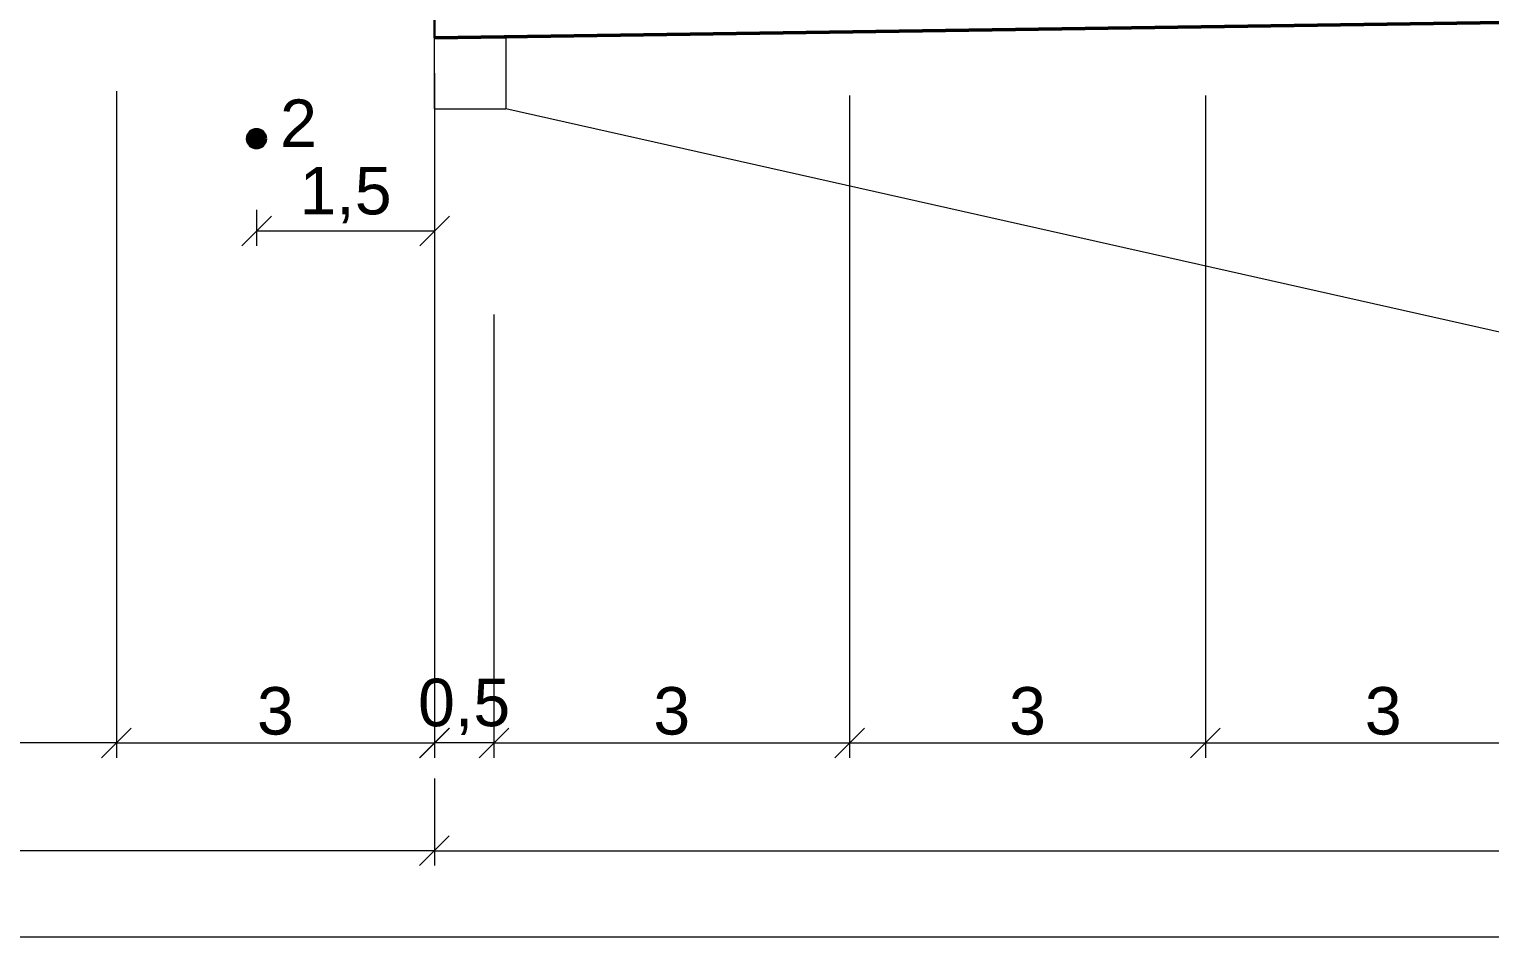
# Model space of a CAD drawing. Header units: millimetres. Extents: x -2123 to 34701, y -1286 to 835.
# Drawn here: x 32.55 to 44.85, y -232.37 to -224.73 of the extents above; entities that cross this region are included whole.
import ezdxf

# ---------------------------------------------------------------- set-up
doc = ezdxf.new("R2010")
doc.units = ezdxf.units.MM
doc.layers.get('0').update_dxf_attribs({"lineweight": 15})
for name, color, linetype, lineweight in [('Дор. Розм.', 7, 'Continuous', 50), ('Линия 0.2', 220, 'Continuous', 20), ('Линия 0.3', 160, 'Continuous', 30), ('Линия 0.5', 26, 'Continuous', 50), ('Размер', 94, 'Continuous', 15)]:
    doc.layers.add(name, color=color, linetype=linetype, lineweight=lineweight)
doc.styles.get("Standard").update_dxf_attribs({"font": 'arial.ttf'})
doc.styles.add('Аннотативный', font='arial.ttf')
doc.dimstyles.new('М-100', dxfattribs={"dimscale": 100, "dimtxt": 4, "dimasz": 2.5, "dimexe": 1.25, "dimexo": 3, "dimtad": 1, "dimlfac": 0.001, "dimtxsty": 'Standard', "dimblk": 'OBLIQUE', "dimcen": 2.5, "dimadec": 0, "dimazin": 0, "dimtfac": 1, "dimtmove": 0, "dimatfit": 3, "dimldrblk": 'OBLIQUE', "dimfxl": 1.25, "dimlwd": -1, "dimlwe": -1, "dimarcsym": 0})

# ---------------------------------------------------------------- blocks, each defined once
blk = doc.blocks.new('_Oblique')
at = {"color": 0, "linetype": 'ByBlock', "lineweight": -2}
blk.add_line((-0.5, -0.5), (0.5, 0.5), dxfattribs=at)
blk = doc.blocks.new('*D1147')
at = {"layer": 'Defpoints', "color": 0, "ltscale": 1000, "transparency": 16777216}
for p in [(57590, 13028), (17611, 11710), (57590, 10077)]:
    blk.add_point(p, dxfattribs=at)
at = {"layer": 'Размер', "color": 0, "ltscale": 1000, "transparency": 16777216}
for p, q in [((57590, 12728), (57590, 9952)), ((17611, 11410), (17611, 9952)), ((17611, 10077), (57590, 10077))]:
    blk.add_line(p, q, dxfattribs=at)
at = {"layer": 'Размер', "color": 0, "ltscale": 1000, "transparency": 16777216, "xscale": 250, "yscale": 250, "zscale": 250, "rotation": 180}
blk.add_blockref('_Oblique', (17611, 10077), dxfattribs=at)
at = {"layer": 'Размер', "color": 0, "ltscale": 1000, "transparency": 16777216, "xscale": 250, "yscale": 250, "zscale": 250}
blk.add_blockref('_Oblique', (57590, 10077), dxfattribs=at)
at = {"layer": 'Размер', "color": 0, "ltscale": 1000, "transparency": 16777216, "insert": (37600, 10340), "char_height": 400, "attachment_point": 5}
blk.add_mtext('44', dxfattribs=at)
blk = doc.blocks.new('*D1120')
at = {"layer": 'Defpoints', "color": 0, "ltscale": 1000, "transparency": 16777216}
for p in [(27110, 11710), (48090, 11709), (48090, 10802)]:
    blk.add_point(p, dxfattribs=at)
at = {"layer": 'Размер', "color": 0, "ltscale": 1000, "transparency": 16777216}
for p, q in [((27110, 11410), (27110, 10677)), ((48090, 11409), (48090, 10677)), ((27110, 10802), (48090, 10802))]:
    blk.add_line(p, q, dxfattribs=at)
at = {"layer": 'Размер', "color": 0, "ltscale": 1000, "transparency": 16777216, "xscale": 250, "yscale": 250, "zscale": 250, "rotation": 180}
blk.add_blockref('_Oblique', (27110, 10802), dxfattribs=at)
at = {"layer": 'Размер', "color": 0, "ltscale": 1000, "transparency": 16777216, "xscale": 250, "yscale": 250, "zscale": 250}
blk.add_blockref('_Oblique', (48090, 10802), dxfattribs=at)
at = {"layer": 'Размер', "color": 0, "ltscale": 1000, "transparency": 16777216, "insert": (37600, 11065), "char_height": 400, "attachment_point": 5}
blk.add_mtext('21', dxfattribs=at)
blk = doc.blocks.new('*D1127')
at = {"layer": 'Defpoints', "color": 0, "ltscale": 1000, "transparency": 16777216}
for p in [(24430, 17497), (27111, 17397), (27111, 11710)]:
    blk.add_point(p, dxfattribs=at)
at = {"layer": 'Размер', "color": 0, "ltscale": 1000, "transparency": 16777216}
for p, q in [((24430, 17197), (24430, 11585)), ((27111, 17097), (27111, 11585)), ((24430, 11710), (27111, 11710))]:
    blk.add_line(p, q, dxfattribs=at)
at = {"layer": 'Размер', "color": 0, "ltscale": 1000, "transparency": 16777216, "xscale": 250, "yscale": 250, "zscale": 250, "rotation": 180}
blk.add_blockref('_Oblique', (24430, 11710), dxfattribs=at)
at = {"layer": 'Размер', "color": 0, "ltscale": 1000, "transparency": 16777216, "xscale": 250, "yscale": 250, "zscale": 250}
blk.add_blockref('_Oblique', (27111, 11710), dxfattribs=at)
at = {"layer": 'Размер', "color": 0, "ltscale": 1000, "transparency": 16777216, "insert": (25770, 11977), "char_height": 400, "attachment_point": 5}
blk.add_mtext('3', dxfattribs=at)
blk = doc.blocks.new('*D1128')
at = {"layer": 'Defpoints', "color": 0, "ltscale": 1000, "transparency": 16777216}
for p in [(33605, 17460), (36602, 13466), (36602, 11710)]:
    blk.add_point(p, dxfattribs=at)
at = {"layer": 'Размер', "color": 0, "ltscale": 1000, "transparency": 16777216}
for p, q in [((33605, 17160), (33605, 11585)), ((36602, 13166), (36602, 11585)), ((33605, 11710), (36602, 11710))]:
    blk.add_line(p, q, dxfattribs=at)
at = {"layer": 'Размер', "color": 0, "ltscale": 1000, "transparency": 16777216, "xscale": 250, "yscale": 250, "zscale": 250, "rotation": 180}
blk.add_blockref('_Oblique', (33605, 11710), dxfattribs=at)
at = {"layer": 'Размер', "color": 0, "ltscale": 1000, "transparency": 16777216, "xscale": 250, "yscale": 250, "zscale": 250}
blk.add_blockref('_Oblique', (36602, 11710), dxfattribs=at)
at = {"layer": 'Размер', "color": 0, "ltscale": 1000, "transparency": 16777216, "insert": (35103, 11977), "char_height": 400, "attachment_point": 5}
blk.add_mtext('3', dxfattribs=at)
blk = doc.blocks.new('*D1130')
at = {"layer": 'Defpoints', "color": 0, "ltscale": 1000, "transparency": 16777216}
for p in [(24430, 17497), (20730, 13963), (20730, 11710)]:
    blk.add_point(p, dxfattribs=at)
at = {"layer": 'Размер', "color": 0, "ltscale": 1000, "transparency": 16777216}
for p, q in [((24430, 17197), (24430, 11585)), ((20730, 13663), (20730, 11585)), ((24430, 11710), (20730, 11710))]:
    blk.add_line(p, q, dxfattribs=at)
at = {"layer": 'Размер', "color": 0, "ltscale": 1000, "transparency": 16777216, "xscale": 250, "yscale": 250, "zscale": 250, "rotation": 180}
blk.add_blockref('_Oblique', (20730, 11710), dxfattribs=at)
at = {"layer": 'Размер', "color": 0, "ltscale": 1000, "transparency": 16777216, "xscale": 250, "yscale": 250, "zscale": 250}
blk.add_blockref('_Oblique', (24430, 11710), dxfattribs=at)
at = {"layer": 'Размер', "color": 0, "ltscale": 1000, "transparency": 16777216, "insert": (22580, 12012), "char_height": 400, "attachment_point": 5}
blk.add_mtext('4,5', dxfattribs=at)
blk = doc.blocks.new('*D1131')
at = {"layer": 'Defpoints', "color": 0, "ltscale": 1000, "transparency": 16777216}
for p in [(27110, 17647), (27611, 15617), (27110, 11710)]:
    blk.add_point(p, dxfattribs=at)
at = {"layer": 'Размер', "color": 0, "ltscale": 1000, "transparency": 16777216}
for p, q in [((27110, 17347), (27110, 11585)), ((27611, 15317), (27611, 11585)), ((27611, 11710), (27110, 11710))]:
    blk.add_line(p, q, dxfattribs=at)
at = {"layer": 'Размер', "color": 0, "ltscale": 1000, "transparency": 16777216, "xscale": 250, "yscale": 250, "zscale": 250, "rotation": 180}
blk.add_blockref('_Oblique', (27110, 11710), dxfattribs=at)
at = {"layer": 'Размер', "color": 0, "ltscale": 1000, "transparency": 16777216, "xscale": 250, "yscale": 250, "zscale": 250}
blk.add_blockref('_Oblique', (27611, 11710), dxfattribs=at)
at = {"layer": 'Размер', "color": 0, "ltscale": 1000, "transparency": 16777216, "insert": (27360, 12013), "char_height": 400, "attachment_point": 5}
blk.add_mtext('0,5', dxfattribs=at)
blk = doc.blocks.new('*D1132')
at = {"layer": 'Defpoints', "color": 0, "ltscale": 1000, "transparency": 16777216}
for p in [(25611, 16497), (27111, 16497), (25611, 16019)]:
    blk.add_point(p, dxfattribs=at)
at = {"layer": 'Размер', "color": 0, "ltscale": 1000, "transparency": 16777216}
for p, q in [((25611, 16197), (25611, 15894)), ((27111, 16197), (27111, 15894)), ((27111, 16019), (25611, 16019))]:
    blk.add_line(p, q, dxfattribs=at)
at = {"layer": 'Размер', "color": 0, "ltscale": 1000, "transparency": 16777216, "xscale": 250, "yscale": 250, "zscale": 250, "rotation": 180}
blk.add_blockref('_Oblique', (25611, 16019), dxfattribs=at)
at = {"layer": 'Размер', "color": 0, "ltscale": 1000, "transparency": 16777216, "xscale": 250, "yscale": 250, "zscale": 250}
blk.add_blockref('_Oblique', (27111, 16019), dxfattribs=at)
at = {"layer": 'Размер', "color": 0, "ltscale": 1000, "transparency": 16777216, "insert": (26361, 16322), "char_height": 400, "attachment_point": 5}
blk.add_mtext('1,5', dxfattribs=at)
blk = doc.blocks.new('*D1137')
at = {"layer": 'Defpoints', "color": 0, "ltscale": 1000, "transparency": 16777216}
for p in [(17611, 11710), (27110, 11710), (17611, 10802)]:
    blk.add_point(p, dxfattribs=at)
at = {"layer": 'Размер', "color": 0, "ltscale": 1000, "transparency": 16777216}
for p, q in [((17611, 11410), (17611, 10677)), ((27110, 11410), (27110, 10677)), ((27110, 10802), (17611, 10802))]:
    blk.add_line(p, q, dxfattribs=at)
at = {"layer": 'Размер', "color": 0, "ltscale": 1000, "transparency": 16777216, "xscale": 250, "yscale": 250, "zscale": 250, "rotation": 180}
blk.add_blockref('_Oblique', (17611, 10802), dxfattribs=at)
at = {"layer": 'Размер', "color": 0, "ltscale": 1000, "transparency": 16777216, "xscale": 250, "yscale": 250, "zscale": 250}
blk.add_blockref('_Oblique', (27110, 10802), dxfattribs=at)
at = {"layer": 'Размер', "color": 0, "ltscale": 1000, "transparency": 16777216, "insert": (22360, 11104), "char_height": 400, "attachment_point": 5}
blk.add_mtext('11,5', dxfattribs=at)
blk = doc.blocks.new('*D1138')
at = {"layer": 'Defpoints', "color": 0, "ltscale": 1000, "transparency": 16777216}
for p in [(30608, 17460), (33605, 13466), (33605, 11710)]:
    blk.add_point(p, dxfattribs=at)
at = {"layer": 'Размер', "color": 0, "ltscale": 1000, "transparency": 16777216}
for p, q in [((30608, 17160), (30608, 11585)), ((33605, 13166), (33605, 11585)), ((30608, 11710), (33605, 11710))]:
    blk.add_line(p, q, dxfattribs=at)
at = {"layer": 'Размер', "color": 0, "ltscale": 1000, "transparency": 16777216, "xscale": 250, "yscale": 250, "zscale": 250, "rotation": 180}
blk.add_blockref('_Oblique', (30608, 11710), dxfattribs=at)
at = {"layer": 'Размер', "color": 0, "ltscale": 1000, "transparency": 16777216, "xscale": 250, "yscale": 250, "zscale": 250}
blk.add_blockref('_Oblique', (33605, 11710), dxfattribs=at)
at = {"layer": 'Размер', "color": 0, "ltscale": 1000, "transparency": 16777216, "insert": (32106, 11977), "char_height": 400, "attachment_point": 5}
blk.add_mtext('3', dxfattribs=at)
blk = doc.blocks.new('*D1139')
at = {"layer": 'Defpoints', "color": 0, "ltscale": 1000, "transparency": 16777216}
for p in [(27611, 15092), (30608, 13466), (30608, 11710)]:
    blk.add_point(p, dxfattribs=at)
at = {"layer": 'Размер', "color": 0, "ltscale": 1000, "transparency": 16777216}
for p, q in [((27611, 14792), (27611, 11585)), ((30608, 13166), (30608, 11585)), ((27611, 11710), (30608, 11710))]:
    blk.add_line(p, q, dxfattribs=at)
at = {"layer": 'Размер', "color": 0, "ltscale": 1000, "transparency": 16777216, "xscale": 250, "yscale": 250, "zscale": 250, "rotation": 180}
blk.add_blockref('_Oblique', (27611, 11710), dxfattribs=at)
at = {"layer": 'Размер', "color": 0, "ltscale": 1000, "transparency": 16777216, "xscale": 250, "yscale": 250, "zscale": 250}
blk.add_blockref('_Oblique', (30608, 11710), dxfattribs=at)
at = {"layer": 'Размер', "color": 0, "ltscale": 1000, "transparency": 16777216, "insert": (29109, 11977), "char_height": 400, "attachment_point": 5}
blk.add_mtext('3', dxfattribs=at)
blk = doc.blocks.new('2')
at = {"ltscale": 1000}
h = blk.add_hatch(color=0, dxfattribs=at)
h.dxf.hatch_style = 1
h.paths.add_polyline_path([(25685.613, 16796.783, 1), (25535.613, 16796.783, 1)])
at = {"color": 0, "ltscale": 1000}
blk.add_circle((25610.613, 16796.783), 75, dxfattribs=at)
at = {"layer": 'Линия 0.2', "color": 0, "ltscale": 1000}
for p, q in [((27110.613, 17646.783), (27710.613, 17646.988)), ((27110.818, 17046.783), (27110.613, 17646.783)), ((27710.613, 17646.988), (27710.613, 17046.783)), ((27110.613, 17046.783), (27710.613, 17046.783)), ((37238.062, 14908.353), (27710.613, 17046.783))]:
    blk.add_line(p, q, dxfattribs=at)
at = {"layer": 'Линия 0.3', "color": 0, "ltscale": 1000}
blk.add_line((27110.613, 17796.783), (27110.613, 17646.783), dxfattribs=at)
at = {"layer": 'Линия 0.5', "color": 0, "ltscale": 1000}
blk.add_line((27109.918, 17646.783), (37601.613, 17796.783), dxfattribs=at)
at = {"color": 0, "lineweight": 25, "ltscale": 1000, "insert": (25809.548, 17126.955), "char_height": 400, "attachment_point": 1, "style": 'Аннотативный'}
blk.add_mtext_dynamic_manual_height_columns('2', width=613.06669, gutter_width=12.5, heights=[0], dxfattribs=at)
at = {"layer": 'Размер', "color": 0, "ltscale": 1000}
dim = blk.add_linear_dim(base=(27109.918, 11709.785), p1=(27610.613, 15617.429), p2=(27109.918, 17646.783), angle=0, dimstyle='М-100', dxfattribs=at)
dim.commit()
dim.dimension.update_dxf_attribs({"geometry": '*D1131', "text_midpoint": (27360.265, 11709.785), "dimtype": 160})
for base, p1, p2, angle, text, picture, middle in [((20729.652, 11709.785), (24430.263, 17496.783), (20729.652, 13963.045), 0, '4,5', '*D1130', (22579.958, 12011.849)), ((27110.613, 11709.785), (24430.263, 17496.783), (27110.613, 17396.783), 0, '3', '*D1127', (25770.438, 11976.651)), ((17610.613, 10801.546), (27109.918, 11709.785), (17610.613, 11709.785), 180, '11,5', '*D1137', (22360.265, 11104.428))]:
    dim = blk.add_linear_dim(base=base, p1=p1, p2=p2, angle=angle, text=text, dimstyle='М-100', dxfattribs=at)
    dim.commit()
    dim.dimension.update_dxf_attribs({"geometry": picture, "text_midpoint": middle})
for base, p1, p2, picture, middle in [((33604.613, 11709.785), (30607.613, 17460.381), (33604.613, 13466.365), '*D1138', (32106.113, 11976.651)), ((36601.613, 11709.785), (33604.613, 17460.381), (36601.613, 13466.365), '*D1128', (35103.113, 11976.651)), ((25610.613, 16019.41), (27110.613, 16496.783), (25610.613, 16496.783), '*D1132', (26360.613, 16322.292)), ((30607.613, 11709.785), (27610.613, 15091.572), (30607.613, 13466.365), '*D1139', (29109.113, 11976.651))]:
    dim = blk.add_linear_dim(base=base, p1=p1, p2=p2, angle=0, dimstyle='М-100', dxfattribs=at)
    dim.commit()
    dim.dimension.update_dxf_attribs({"geometry": picture, "text_midpoint": middle})
dim = blk.add_linear_dim(base=(57589.804, 10077.164), p1=(17610.613, 11709.785), p2=(57589.804, 13028.099), text='44', dimstyle='М-100', dxfattribs=at)
dim.commit()
dim.dimension.update_dxf_attribs({"geometry": '*D1147', "text_midpoint": (37600.209, 10077.164), "dimtype": 160})
dim = blk.add_linear_dim(base=(48089.804, 10801.546), p1=(27109.918, 11709.785), p2=(48089.804, 11709.09), text='21', dimstyle='М-100', dxfattribs=at)
dim.commit()
dim.dimension.update_dxf_attribs({"geometry": '*D1120', "text_midpoint": (37599.861, 11064.865)})

msp = doc.modelspace()

# ---------------------------------------------------------------- block references
at = {"layer": 'Дор. Розм.', "xscale": 0.001, "yscale": 0.001, "zscale": 0.001}
msp.add_blockref('2', (8.851, -242.448), dxfattribs=at)

doc.saveas('drawing.dxf')
